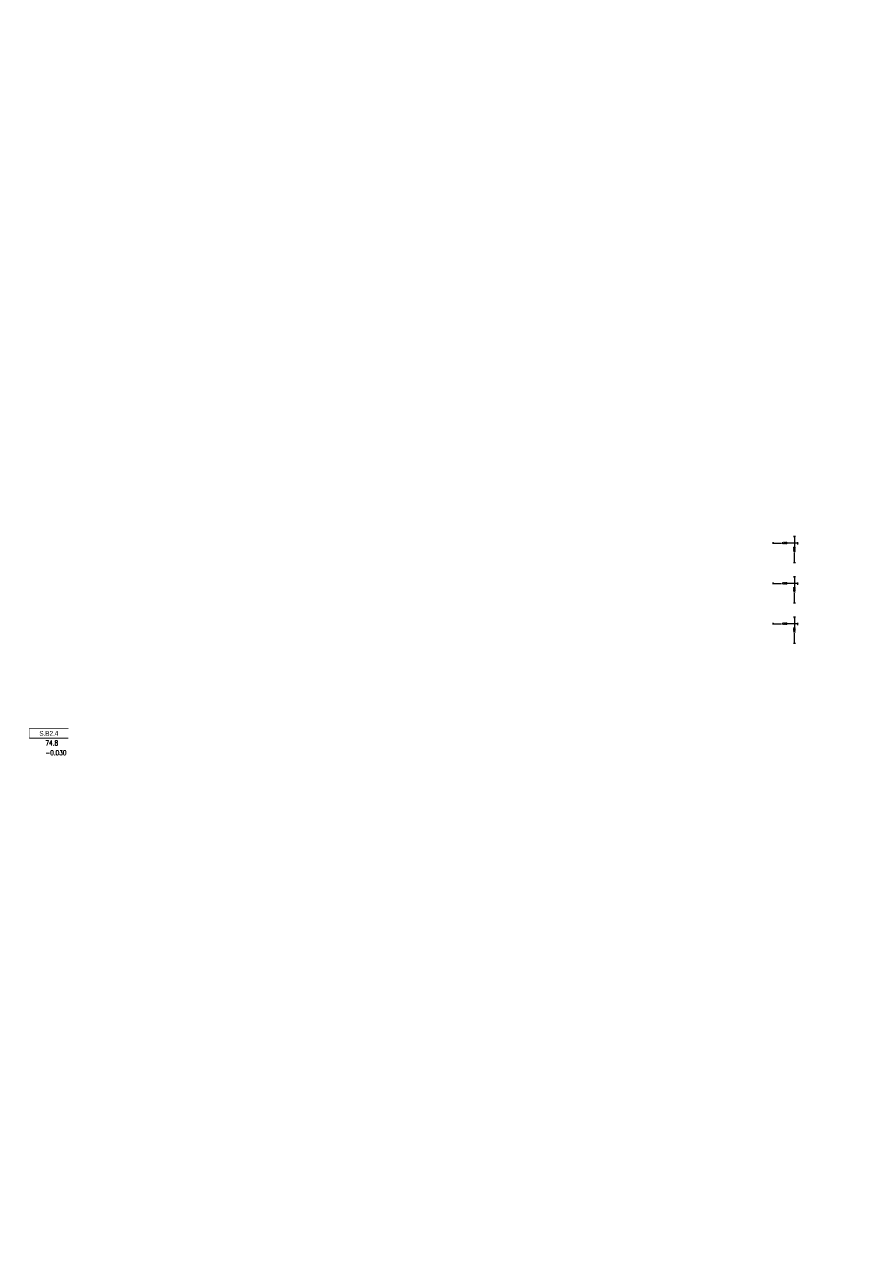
# Model space of a CAD drawing. Header units: millimetres. Extents: x -361702973 to 361248309, y -356458554 to 356543577.
# Drawn here: x -173233 to -121858, y -18665 to 55777 of the extents above; entities that cross this region are included whole.
import ezdxf
from ezdxf.enums import TextEntityAlignment as Align
from ezdxf.xclip import XClip

# ---------------------------------------------------------------- set-up
doc = ezdxf.new("R2010")
doc.units = ezdxf.units.MM
doc.header["$LTSCALE"] = 100
doc.header["$MEASUREMENT"] = 0
doc.header["$XCLIPFRAME"] = 0
doc.set_wipeout_variables(frame=1)
doc.layers.add('A-ANNO-ROOM', color=50, linetype='Continuous')
doc.layers.add('dien tich thong thuy', color=3, linetype='Continuous')
for name, color, linetype, lineweight in [('KT-Chuviet', 255, 'Continuous', 15), ('KT-Net thay', 7, 'Continuous', 15), ('KT-Net truc', 18, 'Continuous', 15), ('Xref_ST_MBDV Cot vach 30.7.2022$0$KT-Noi that', 36, 'Continuous', 9)]:
    doc.layers.add(name, color=color, linetype=linetype, lineweight=lineweight)
doc.styles.add('220126_HDN_HBA typical plan$0$211210_HDN_HBA_TYPICAL PLAN CORE OPT 1$0$HBA-Text', font='GOTHIC.TTF')
doc.styles.add('font unicode ccu', font='arial.ttf')
doc.styles.add('ROMANS', font='ROMANS.SHX')
doc.styles.add('Xref_ST_MBDV Cot vach 30.7.2022$0$DIM', font='vnsimli.shx', dxfattribs={"width": 0.7})
doc.dimstyles.new('Xref_ST_MBDV Cot vach 30.7.2022$0$CCU 1-100 A1', dxfattribs={"dimscale": 100, "dimtxt": 2.2, "dimasz": 1, "dimexe": 1, "dimexo": 0, "dimgap": 1, "dimtad": 1, "dimdec": 0, "dimdsep": 46, "dimtxsty": 'Xref_ST_MBDV Cot vach 30.7.2022$0$DIM', "dimblk1": 'Xref_ST_MBDV Cot vach 30.7.2022$0$_ARCHTICK', "dimblk2": 'Xref_ST_MBDV Cot vach 30.7.2022$0$_ARCHTICK', "dimsah": 1, "dimcen": 0, "dimdle": 1, "dimclrd": 256, "dimclre": 256, "dimclrt": 31, "dimadec": 0, "dimazin": 0, "dimtfac": 1, "dimtdec": 0, "dimtix": 1, "dimtmove": 2, "dimatfit": 3, "dimldrblk": 'Xref_ST_MBDV Cot vach 30.7.2022$0$_ARCHTICK', "dimfxl": 8, "dimtolj": 1, "dimarcsym": 0})

# ---------------------------------------------------------------- blocks, each defined once
blk = doc.blocks.new('A$C418F5BC8')
at = {"layer": 'A-ANNO-ROOM', "insert": (648.1133449638728, 1090.790118377889), "char_height": 600, "attachment_point": 2, "rotation": 50.44882673977027, "style": '220126_HDN_HBA typical plan$0$211210_HDN_HBA_TYPICAL PLAN CORE OPT 1$0$HBA-Text'}
blk.add_mtext_dynamic_manual_height_columns('SL-S', width=722857412.8743668, gutter_width=9765.624999999996, heights=[0], dxfattribs=at)
blk = doc.blocks.new('A$C1AAC5519')
at = {"layer": 'A-ANNO-ROOM', "insert": (772.955269176513, 1216.574747113511), "char_height": 600, "attachment_point": 2, "rotation": 50.44882673977027, "style": '220126_HDN_HBA typical plan$0$211210_HDN_HBA_TYPICAL PLAN CORE OPT 1$0$HBA-Text'}
blk.add_mtext_dynamic_manual_height_columns('1-BR', width=722857412.8743668, gutter_width=9765.624999999996, heights=[0], dxfattribs=at)
blk = doc.blocks.new('A$C2A6C5140')
at = {"layer": 'A-ANNO-ROOM', "insert": (731.4497625969816, 1190.0169191678, 0.0003277973379295924), "char_height": 600, "attachment_point": 2, "rotation": 50.44882673977027, "style": '220126_HDN_HBA typical plan$0$211210_HDN_HBA_TYPICAL PLAN CORE OPT 1$0$HBA-Text'}
blk.add_mtext_dynamic_manual_height_columns('2-BR', width=722857412.8743668, gutter_width=9765.624999999996, heights=[0], dxfattribs=at)
blk = doc.blocks.new('A$C5388591E')
at = {"layer": 'A-ANNO-ROOM', "insert": (894.3001998505497, 842.1987865094561, 0.0004622000541105721), "char_height": 600, "attachment_point": 2, "rotation": 1.4064704596368105, "style": '220126_HDN_HBA typical plan$0$211210_HDN_HBA_TYPICAL PLAN CORE OPT 1$0$HBA-Text'}
blk.add_mtext_dynamic_manual_height_columns('3-BR', width=722857412.8743668, gutter_width=9765.624999999996, heights=[0], dxfattribs=at)
blk = doc.blocks.new('A$C21AF0CCA')
at = {"layer": 'A-ANNO-ROOM', "insert": (1197.56892258345, 814.6835720778872), "char_height": 600, "attachment_point": 2, "rotation": 0.10542954816276216, "style": '220126_HDN_HBA typical plan$0$211210_HDN_HBA_TYPICAL PLAN CORE OPT 1$0$HBA-Text'}
blk.add_mtext_dynamic_manual_height_columns('1-BR+', width=722857412.8743668, gutter_width=9765.624999999996, heights=[0], dxfattribs=at)
blk = doc.blocks.new('TAG CAO DO SAN')
at = {"layer": 'KT-Net thay', "flags": 128}
blk.add_lwpolyline([(1526701.778855525, -266095.2298759429), (1526701.778855525, -266566.6584041911), (1527644.63591202, -266566.6584041911), (1527644.63591202, -266095.2298759429)], close=True, dxfattribs=at)
blk.add_wipeout([(1526701.778855525, -266095.2298759429), (1527644.6359120198, -266095.2298759429), (1527644.6359120198, -266566.65840419114), (1526701.778855525, -266566.65840419114)]).dxf.layer = 'KT-Net thay'
for points in [[(1526701.778855525, -266330.9441400666), (1527644.63591202, -266330.9441400666)], [(1526701.778855525, -266566.6584041911), (1527644.63591202, -266566.6584041911)]]:
    blk.add_lwpolyline(points, dxfattribs=at)
at = {"layer": 'KT-Chuviet', "color": 31, "style": 'ROMANS', "width": 0.75}
blk.add_text('DTTT:', height=117.8571320618522, dxfattribs=at).set_placement((1526748.92170835, -266507.8139601254))
at = {"layer": 'KT-Chuviet', "color": 31, "style": 'font unicode ccu', "width": 0.75}
blk.add_attdef('TÊNPHÒNG', text='', height=117.85713, dxfattribs=at).set_placement((1527175.308820772, -266213.4467624734), align=Align.MIDDLE_CENTER)
at = {"layer": 'KT-Chuviet', "color": 31, "ltscale": 15, "style": 'ROMANS', "width": 0.75, "flags": 8}
blk.add_attdef('CAO-DO', (1527091.943339912, -266507.7298381611), '', height=117.8571320618522, dxfattribs=at)
blk = doc.blocks.new('Xref_ST_MBDV Cot vach 30.7.2022$0$_Open90')
at = {"color": 0, "linetype": 'ByBlock', "lineweight": -2}
for p, q in [((0, 0), (-1, 0)), ((-0.5, 0.5), (0, 0)), ((0, 0), (-0.5, -0.5))]:
    blk.add_line(p, q, dxfattribs=at)
blk = doc.blocks.new('*D108')
at = {"layer": 'Defpoints', "color": 5, "transparency": 16777216}
for p, q in [((-2230.006080747058, 1494.255069668558), (-2230.006080747058, 1595.840436880921)), ((-2180.006080747058, 1545.840436880921), (-1728.427059650542, 1545.840436880921)), ((-780.0060807470581, 1545.840436880921), (-1371.760392983876, 1545.840436880921)), ((-730.0060807470581, 1457.189424305085), (-730.0060807470581, 1595.840436880921))]:
    blk.add_line(p, q, dxfattribs=at)
at = {"layer": 'Defpoints', "color": 0, "transparency": 16777216}
for p in [(-2230.006080747058, 1545.840436880921), (-2230.006080747058, 1494.255069668558, -3.230259272854623e-06), (-730.0060807470581, 1457.189424305085, -3.230259272854623e-06)]:
    blk.add_point(p, dxfattribs=at)
at = {"layer": 'Defpoints', "color": 5, "transparency": 16777216, "xscale": 50, "yscale": 50, "zscale": 50, "rotation": 180}
blk.add_blockref('Xref_ST_MBDV Cot vach 30.7.2022$0$_Open90', (-2230.006080747058, 1545.840436880921), dxfattribs=at)
at = {"layer": 'Defpoints', "color": 5, "transparency": 16777216, "xscale": 50, "yscale": 50, "zscale": 50}
blk.add_blockref('Xref_ST_MBDV Cot vach 30.7.2022$0$_Open90', (-730.0060807470581, 1545.840436880921), dxfattribs=at)
at = {"layer": 'Defpoints', "color": 5, "transparency": 16777216, "insert": (-1550.093726317209, 1545.840436880921), "char_height": 110, "attachment_point": 5, "style": 'Xref_ST_MBDV Cot vach 30.7.2022$0$DIM'}
blk.add_mtext('\\A1;1500', dxfattribs=at)
blk = doc.blocks.new('Xref_ST_MBDV Cot vach 30.7.2022$0$_ARCHTICK')
at = {"color": 0, "linetype": 'ByBlock', "const_width": 0.15}
blk.add_lwpolyline([(-0.5, -0.5), (0.5, 0.5)], dxfattribs=at)
blk = doc.blocks.new('*D109')
at = {"layer": 'Defpoints', "color": 5, "transparency": 16777216}
for p, q in [((-879.0568600945994, 1950.002331897217), (-1000.172690610198, 1950.002331897217)), ((-950.1726906101984, 1900.002331897217), (-950.1726906101983, 1328.335665230491)), ((-950.1726906101981, 400.0023318972127), (-950.1726906101982, 971.6689985638246)), ((-879.0568600945994, 350.0023318972127), (-1000.172690610198, 350.0023318972126))]:
    blk.add_line(p, q, dxfattribs=at)
at = {"layer": 'Defpoints', "color": 0, "transparency": 16777216}
for p in [(-879.0568600945994, 1950.002331897217, -3.230259272854623e-06), (-950.1726906101981, 350.0023318972126), (-879.0568600945994, 350.0023318972127, -3.230259272854622e-06)]:
    blk.add_point(p, dxfattribs=at)
at = {"layer": 'Defpoints', "color": 5, "transparency": 16777216, "xscale": 50, "yscale": 50, "zscale": 50}
for p, rotation in [((-950.1726906101984, 1950.002331897217), 90), ((-950.1726906101981, 350.0023318972126), 270)]:
    blk.add_blockref('Xref_ST_MBDV Cot vach 30.7.2022$0$_Open90', p, dxfattribs=dict(at, rotation=rotation))
at = {"layer": 'Defpoints', "color": 5, "transparency": 16777216, "insert": (-950.1726906088297, 1150.002331897158), "char_height": 110, "attachment_point": 5, "rotation": 90, "style": 'Xref_ST_MBDV Cot vach 30.7.2022$0$DIM'}
blk.add_mtext('\\A1;1600', dxfattribs=at)
blk = doc.blocks.new('Xref_ST_MBDV Cot vach 30.7.2022$0$TM 1000kg')
at = {"layer": 'Defpoints', "color": 5}
for base, p1, p2, angle, picture, middle in [((-2230.006080747058, 1545.840436880921), (-730.0060807470581, 1457.189424305085, -3.230259272854623e-06), (-2230.006080747058, 1494.255069668558, -3.230259272854623e-06), 180, '*D108', (-1550.093726317209, 1545.840436880921)), ((-950.1726906101981, 350.0023318972126), (-879.056860094599, 1950.002331897216, -3.230259272854623e-06), (-879.056860094599, 350.0023318972126, -3.230259272854622e-06), 90, '*D109', (-950.1726906088297, 1150.002331897158))]:
    dim = blk.add_linear_dim(base=base, p1=p1, p2=p2, angle=angle, dimstyle='Xref_ST_MBDV Cot vach 30.7.2022$0$CCU 1-100 A1', override={"dimscale": 50, "dimblk1": 'Xref_ST_MBDV Cot vach 30.7.2022$0$_Open90', "dimblk2": 'Xref_ST_MBDV Cot vach 30.7.2022$0$_Open90', "dimclrd": 5, "dimclre": 5, "dimclrt": 5, "dimlwd": 65535, "dimlwe": 65535}, dxfattribs=at)
    dim.commit()
    dim.dimension.update_dxf_attribs({"geometry": picture, "text_midpoint": middle, "dimtype": 128})

msp = doc.modelspace()

# ---------------------------------------------------------------- block references
at = {"layer": 'A-ANNO-ROOM'}
for p in [(-193366.6029767873, 192837.9996409905, 5.460855537377236e-05), (-194725.1126339572, 187914.7636662904, 5.460855537377236e-05), (-204628.500881133, 156603.4286092457, 5.461079910308954e-05), (-263479.6090599558, 50485.12915140932, 5.460850030168077e-05), (-269121.1781233152, 49296.5544193383, 5.460850030168077e-05), (-249390.2929153891, 45734.43883928895, 5.460850030168077e-05), (-231828.0778406897, 44407.82273046864, 5.460832008522107e-05), (-260545.3674363113, 42210.52099001262, 5.460850030168077e-05), (-266005.9544405445, 40714.37009385967, 5.460850030168077e-05), (-231175.8712175231, 40645.45605562796, 5.460850030168077e-05), (-228303.7210763374, 35687.765146195, 5.460832008522128e-05)]:
    msp.add_blockref('A$C21AF0CCA', p, dxfattribs=at)
at = {"layer": 'dien tich thong thuy'}
for name, p, rotation in [('A$C2A6C5140', (-235738.0721845079, 62244.32288491951, 3.214423980650787e-05), 310.9576437198666), ('A$C2A6C5140', (-226971.972951604, 58672.53392838872, 1.895367564819208e-05), 310.9576437198666), ('A$C2A6C5140', (-182858.1837168724, 33888.05154022964, 0.000178988243818107), 310.9576437198666), ('A$C2A6C5140', (-203396.9752949114, 23120.58807031136, 0.0001030398263186841), 310.9576437198666), ('A$C2A6C5140', (-196571.0380073554, 22922.69606213347, 0.000178988243818107), 310.9576437198666), ('A$C2A6C5140', (-180585.3237963979, 23151.33387848926, 0.000178988243818107), 310.9576437198666), ('A$C418F5BC8', (-247792.2532073302, 59981.48598654423, -1.001597833679712e-05), 309.6632197063607), ('A$C418F5BC8', (-251962.2979944813, 57974.75306764379, -1.001597833679712e-05), 309.6632197063607), ('A$C418F5BC8', (-255726.2573242666, 56926.2422651329, -1.001597833679712e-05), 309.6632197063607), ('A$C418F5BC8', (-259675.3290057395, 55322.63898630807, -1.001597833679712e-05), 309.6632197063607), ('A$C1AAC5519', (-244712.9849651629, 48430.23954045825, 0.0003723829774320968), 309.6566028083925), ('A$C1AAC5519', (-223357.5065853495, 48059.78935259463, 0.0005547181599990354), 309.6566028083925), ('A$C1AAC5519', (-221487.8086388012, 45005.57789840109, 0.0003723828570649432), 309.6566028083925), ('A$C418F5BC8', (-206278.2197520126, 33163.06303948996, -1.001597833679712e-05), 309.6632197063607), ('A$C418F5BC8', (-201711.797739714, 33256.21495891846, -1.001597833679712e-05), 309.6632197063607), ('A$C418F5BC8', (-197487.0809651244, 33411.4671110799, -1.001597833679712e-05), 309.6632197063607), ('A$C418F5BC8', (-193448.7475272998, 33349.36583146098, -1.001597833679712e-05), 309.6632197063607), ('A$C1AAC5519', (-271599.8972878471, 39640.33326624559, 0.0003723828655667127), 309.6566028083925), ('A$C418F5BC8', (-226889.0124284044, 31090.29572592763, -1.001597833679712e-05), 309.6632197063607), ('A$C1AAC5519', (-217339.68294671, 23702.2762728755, -0.3423708923741385), 309.6566028083925), ('A$C1AAC5519', (-211634.5547104646, 23442.24319922904, 0.0003723828655667127), 309.6566028083925), ('A$C1AAC5519', (-187964.0545017801, 23164.08220845302, 0.0003723828655667127), 309.6566028083925)]:
    msp.add_blockref(name, p, dxfattribs=dict(at, rotation=rotation))
for name, p in [('A$C418F5BC8', (-197463.7292652081, 182913.4540568058, 9.919419487628366e-05)), ('A$C418F5BC8', (-200258.9907205751, 179138.6891211519, 4.458552763712727e-05)), ('A$C2A6C5140', (-188160.0390614129, 177105.642765429, 9.919419487628366e-05)), ('A$C418F5BC8', (-200994.9430359419, 174771.894767079, 4.458552763712727e-05)), ('A$C2A6C5140', (-234759.4766391878, 172444.9136382493, 4.458552763712727e-05)), ('A$C418F5BC8', (-200719.9128290097, 170423.8323274105, 4.458552763712727e-05)), ('A$C2A6C5140', (-190797.8283776039, 169517.5067573905, 9.919419487628366e-05)), ('A$C1AAC5519', (-230167.9898228928, 167012.0323451896, 0.0003723828655667197)), ('A$C418F5BC8', (-202290.0123814641, 165833.5958576689, 9.919419487628366e-05)), ('A$C1AAC5519', (-241412.7857485664, 165333.8017953324, 0.0003723828655667197)), ('A$C418F5BC8', (-226321.6487100684, 164849.0004456656, 4.458552763712727e-05)), ('A$C418F5BC8', (-223174.4637594427, 162010.1787619262, 0.05488942016446244)), ('A$C418F5BC8', (-244807.1773967599, 161329.3218979316, 0.05488941081008353)), ('A$C418F5BC8', (-203583.8919471729, 161846.927602817, 4.458552763712727e-05)), ('A$C2A6C5140', (-193344.5366901597, 160504.8948145737, 9.919419487628366e-05)), ('A$C418F5BC8', (-219934.1653648383, 159334.2093209107, 0.05488940151768119)), ('A$C1AAC5519', (-248428.8589248053, 157037.2006521042, 0.0003723828655667197)), ('A$C1AAC5519', (-252286.3459864925, 152336.1708680308, 0.02738517669695963)), ('A$C2A6C5140', (-195752.5445711951, 151816.0180695198, 4.458552763712727e-05)), ('A$C418F5BC8', (-228142.1604593961, 149140.0456224125, 0.05488939420954132)), ('A$C1AAC5519', (-255923.8224010994, 147682.0149176453, 0.0004269909932618908)), ('A$C418F5BC8', (-224737.6489350568, 146340.2200414557, 0.05488939420954583)), ('A$C2A6C5140', (-198038.3940573054, 144980.9671920894, 4.458552763712727e-05)), ('A$C418F5BC8', (-221724.5828443308, 144236.942033412, 4.458552763895914e-05)), ('A$C1AAC5519', (-260576.8913636276, 142107.7025675907, 0.027822102169103)), ('A$C418F5BC8', (-245667.6157152384, 140788.472051876, 9.916924510345083e-05)), ('A$C418F5BC8', (-263605.4986913943, 138503.2694156115, 0.05488941081008353)), ('A$C418F5BC8', (-247616.0924330471, 136995.8708936881, 4.458552763712727e-05)), ('A$C2A6C5140', (-199977.0465312221, 137220.1243192966, 9.919419487628366e-05)), ('A$C418F5BC8', (-266636.7078710849, 135433.6128811316, 4.458552763712727e-05)), ('A$C1AAC5519', (-268569.1861684484, 131058.0044733415, 0.0003723828655667197)), ('A$C418F5BC8', (-252583.1748971227, 130659.4905633791, 9.92039971646407e-05)), ('A$C418F5BC8', (-256446.2619547517, 127486.843743643, 4.458552763712727e-05)), ('A$C418F5BC8', (-258902.9768848096, 124459.8911733059, 0.05488941081005369)), ('A$C2A6C5140', (-265461.1614808204, 122023.7036381988, 0.02705737929207316)), ('A$C5388591E', (-193808.7999730141, 199941.1790572023, 4.458570785358675e-05)), ('A$C5388591E', (-210573.5526519337, 135718.1497136029, 9.91946273371655e-05)), ('A$C5388591E', (-276921.94039411, 49051.50231821807, -1.001579812033762e-05)), ('A$C5388591E', (-224277.5649896398, 23412.81915787171, 4.458552763712727e-05))]:
    msp.add_blockref(name, p, dxfattribs=at)
at = {"layer": 'Xref_ST_MBDV Cot vach 30.7.2022$0$KT-Noi that', "xscale": -1}
for p in [(125476.9522834015, 22720.41395601144, 7.026158179541031e-06), (125476.9650966335, 20270.41395601148, 7.026158179541031e-06), (125476.9601078807, 17820.4139560115, -2.435966149811961e-05)]:
    msp.add_blockref('Xref_ST_MBDV Cot vach 30.7.2022$0$TM 1000kg', p, dxfattribs=at)

# ---------------------------------------------------------------- next in the draw order: block references
at = {"layer": 'KT-Net truc'}
ref = msp.add_blockref('TAG CAO DO SAN', (-3989691.29223898, 678232.781022357, -7.594841749942289e-05), dxfattribs=dict(at, xscale=2.5, yscale=2.5, zscale=2.5))
XClip(ref).set_block_clipping_path([(1526674.1636322693, -266330.944140067), (1527644.6359120195, -266095.2298759429)])
ref.add_attrib('CAO-DO', '74.8', (-171961.4338891982, 11963.45642695413, -7.594841749942289e-05), dxfattribs={"layer": 'KT-Chuviet', "color": 31, "ltscale": 15, "height": 294.6428301546305, "style": 'ROMANS', "width": 0.7500000000000001})
ref.add_attrib('CAO-DO', '-0.030', (-171961.4338891982, 11374.17076664488, -7.594841749942289e-05), dxfattribs={"layer": 'KT-Chuviet', "color": 31, "ltscale": 15, "height": 294.6428301546305, "style": 'ROMANS', "width": 0.7500000000000001})
ref.add_attrib('TÊNPHÒNG', 'S.B2.4', dxfattribs={"layer": 'KT-Chuviet', "color": 31, "height": 294.642825, "style": 'font unicode ccu', "width": 0.7500000000000001}).set_placement((-171753.0201870471, 12699.16411617328, -7.594841749942289e-05), align=Align.MIDDLE_CENTER)

doc.saveas('drawing.dxf')
